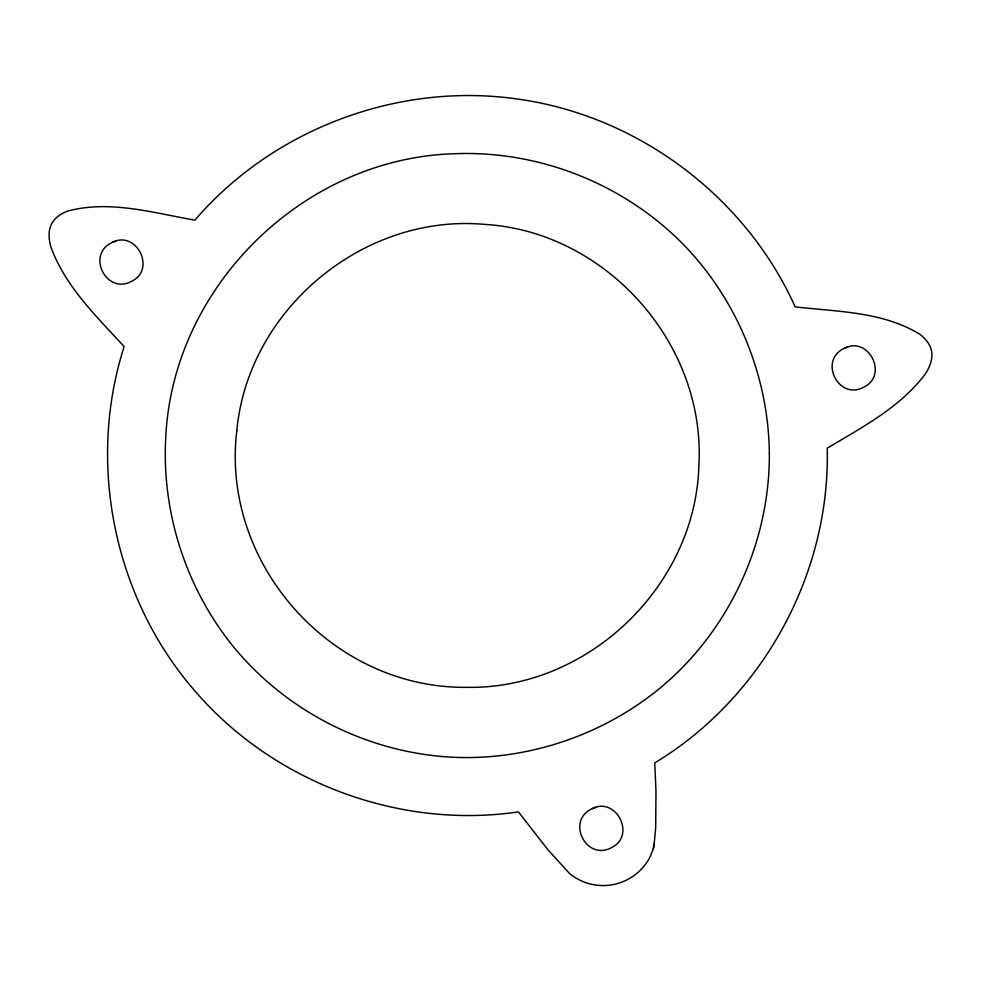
<?xml version="1.0" encoding="UTF-8"?>
<svg xmlns="http://www.w3.org/2000/svg" width="981" height="981" viewBox="0 0 981 981"><rect width="100%" height="100%" fill="white"/><g stroke="black" fill="none" stroke-linecap="round" stroke-linejoin="round"><path stroke-width="1.47" d="M654.278 843.108L655.688 827.559L655.982 791.275L654.768 762.875C762.507 697.896 830.429 573.959 827.228 448.182C862.52 427.017 901.036 406.968 925.917 373.111C929.767 366.796 932.759 359.426 931.717 351.897C930.65 344.589 925.61 338.666 919.896 334.325C882.912 311.48 837.038 311.737 795.186 306.894C745.732 196.789 638.312 116.077 518.777 99.216C399.365 81.546 273.503 128.536 194.888 220.149C153.379 212.938 109.455 199.695 67.505 211.136C60.81 213.686 54.298 217.941 51.196 224.637C48.081 231.577 48.854 239.487 50.754 246.636C65.028 286.145 96.297 316.287 124.158 346.575C86.88 462.517 113.563 595.639 192.619 688.282C271.014 781.465 397.955 829.632 518.446 811.9L547.864 849.669L569.593 873.568A52.827 52.827 0 0 0 649.692 857.639L653.665 848.075L654.278 843.108L653.101 849.399M112.423 242.332C85.47 254.324 106.684 295.821 132.19 280.995C156.175 268.868 136.224 230.032 112.423 242.332L115.893 241.081M844.653 348.157C817.7 360.137 838.914 401.646 864.408 386.821C888.406 374.693 868.455 335.845 844.653 348.157L848.124 346.906M592.291 808.638C565.338 820.631 586.552 862.127 612.058 847.314C636.044 835.174 616.105 796.339 592.291 808.638L595.761 807.4M236.85 430.401C220.517 564.087 331.713 688.552 466.38 687.338C587.84 689.717 696.118 585.964 698.913 464.528C705.535 343.227 605.633 231.393 484.356 224.367C363.362 213.502 248.119 309.456 236.85 430.401M769.349 453.614C769.803 540.69 730.98 626.516 665.277 683.671C608.76 732.329 534.473 759.049 459.905 757.504C372.854 755.284 288.267 713.837 233.159 646.405C186.255 588.416 161.853 513.345 165.679 438.863C172.006 286.673 303.987 157.218 456.067 153.674C543.082 150.534 630.072 186.697 689.214 250.609C739.6 305.606 768.589 379.034 769.349 453.614"/></g></svg>
